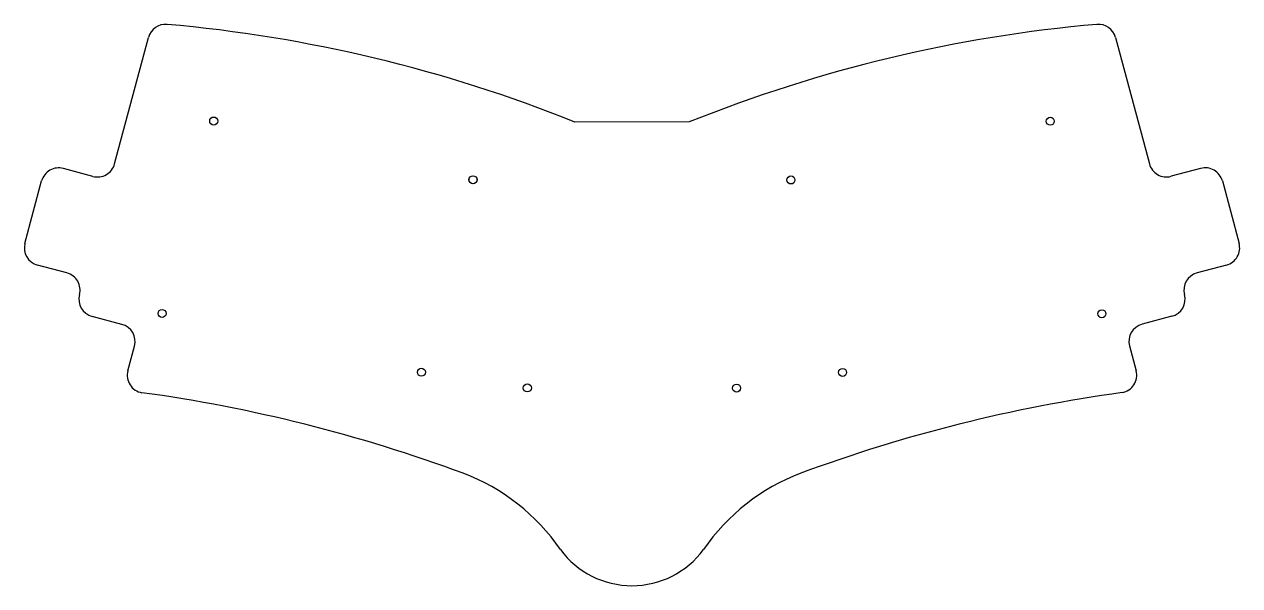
# Model space of a CAD drawing. Extents: x 38 to 387, y -248 to -87.
import ezdxf

# ---------------------------------------------------------------- set-up
doc = ezdxf.new("R2010")
doc.units = 0
doc.layers.add('BLACK', color=7, linetype='CONTINUOUS')

msp = doc.modelspace()

# ---------------------------------------------------------------- linework, layer by layer
at = {"layer": 'BLACK', "linetype": 'CONTINUOUS'}
for p, q in [((64.030647, -127.13124), (73.745667, -90.866063)), ((351.126744, -90.853761), (360.841765, -127.118938)), ((228.843552, -115.110917), (196.023552, -115.120917)), ((57.808939, -130.723334), (49.329603, -128.453498)), ((375.542807, -128.441193), (367.063474, -130.711034)), ((38.304942, -149.962782), (43.107903, -132.045597)), ((381.764511, -132.033298), (386.56747, -149.950479)), ((50.375279, -158.458413), (41.897037, -156.18449)), ((382.975375, -156.17219), (374.497129, -158.446109)), ((66.14656, -173.202726), (57.559482, -170.901821)), ((367.312928, -170.889519), (358.72585, -173.190425)), ((67.832207, -186.539437), (69.738671, -179.424426)), ((355.133738, -179.412122), (357.040207, -186.527135))]:
    msp.add_line(p, q, dxfattribs=at)
at = {"layer": 'BLACK'}
for centre in [(92.453552, -114.830977), (332.403552, -114.910977), (166.823492, -131.680917), (166.833492, -131.680917), (258.023552, -131.760977), (77.653492, -170.080917), (347.203552, -170.150977), (152.023492, -186.930917), (152.023492, -186.930917), (152.023492, -186.930917), (272.833552, -187.000977), (182.413552, -191.450977), (242.443552, -191.520977)]:
    msp.add_circle(centre, 1.15006, dxfattribs=at)
for centre, radius, start, end in [((78.68586, -92.18985), 5.114481, 85.67080009, 164.99928284), ((42.95585, -495.73806), 410.242772, 68.09214827, 84.95012071), ((381.9112, -495.728), 410.242695, 95.04987252, 111.90784786), ((346.1864, -92.1777), 5.114614, 15.00192405, 94.32740867), ((48.01478, -133.36036), 5.079965, 74.99963733, 165.00033478), ((59.1238, -125.8165), 5.07993, -105.0008584, -14.99950222), ((365.7485, -125.8044), 5.079785, -165.00237161, -74.9973266), ((376.8578, -133.3478), 5.079764, 14.99730622, 105.00295924), ((43.212, -151.2775), 5.080126, -194.99864664, -105.0015142), ((381.6609, -151.2655), 5.079735, -75.00292665, 15.00337232), ((49.0606, -163.3652), 5.079856, -15.00170162, 75.00098721), ((375.812, -163.353), 5.080071, -254.99919905, -164.9999773), ((58.8744, -165.9948), 5.080144, -194.99830078, -105.00093347), ((365.998, -165.9825), 5.08009, -74.99895175, 14.99830641), ((64.8317, -178.1097), 5.080084, -14.99898774, 74.99956119), ((360.0407, -178.0973), 5.080062, -254.99938113, -164.99994014), ((72.7088, -187.8458), 5.048526, -194.99653421, -99.81939483), ((352.164, -187.8338), 5.048244, -80.18439338, 15.00097868), ((12.07688, -626.32092), 437.601753, 69.67994938, 82.14957271), ((412.7952, -626.3072), 437.600307, 97.85040998, 110.32007483), ((142.7867, -271.6671), 59.630995, 34.52991507, 69.11974069), ((282.0942, -271.6772), 59.654959, 110.8802113, 145.4624926), ((212.42914, -222.74824), 25.484908, -143.61504823, -36.35704573)]:
    msp.add_arc(centre, radius, start, end, dxfattribs=at)

doc.saveas('drawing.dxf')
